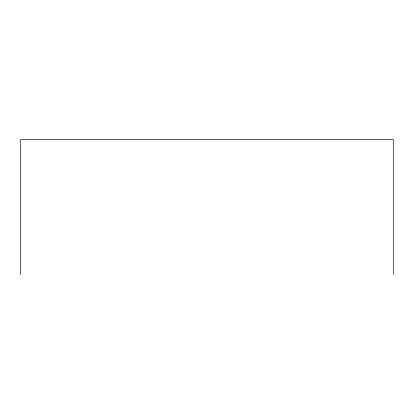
<?xml version="1.0" encoding="UTF-8"?>
<svg xmlns="http://www.w3.org/2000/svg" width="414" height="414" viewBox="0 0 414 414"><rect width="100%" height="100%" fill="white"/><g stroke="black" fill="none" stroke-linecap="round" stroke-linejoin="round"><path stroke-width="0.62" d="M393.3 274.513L393.3 139.487L20.7 139.487L20.7 274.513"/></g></svg>
